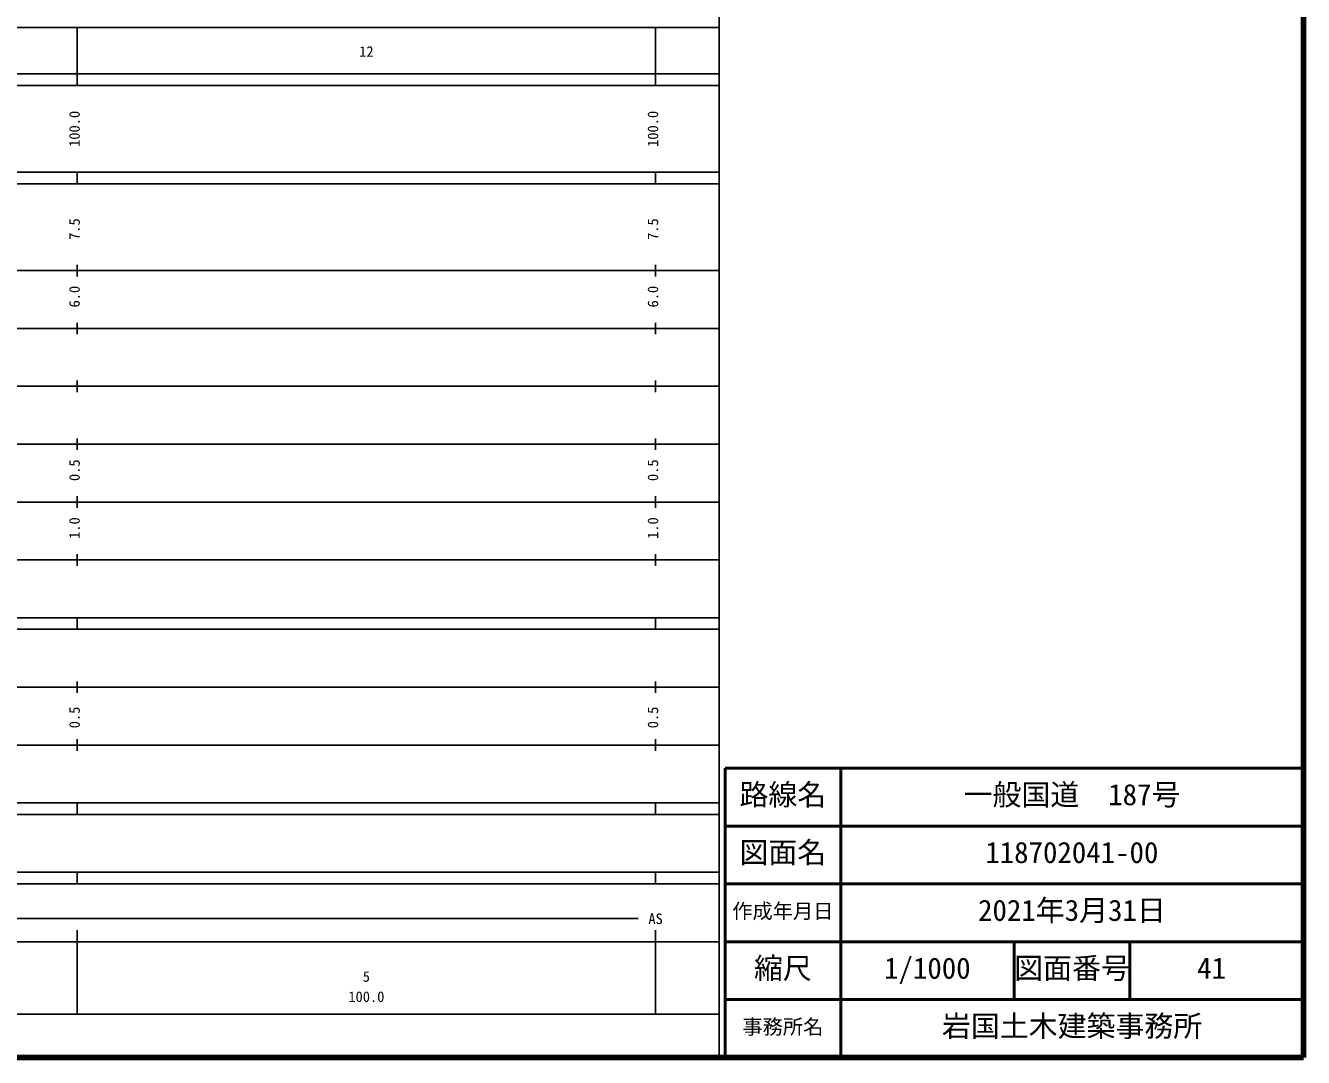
# Model space of a CAD drawing. Units: millimetres on the paper, enlarged 1000 times. Extents: x 40000 to 680000, y 20000 to 380000.
# Drawn here: x 459080 to 680000, y 20000 to 198357 of the extents above; entities that cross this region are included whole.
import ezdxf
from ezdxf.enums import TextEntityAlignment as Align

# ---------------------------------------------------------------- set-up
doc = ezdxf.new("R2010")
doc.units = ezdxf.units.MM
doc.header["$LTSCALE"] = 1000
for name, color, linetype, lineweight in [('M-TTL', 2, 'Continuous', 140), ('M-TTL-BAND', 7, 'Continuous', 25), ('M-TTL-FRAM', 2, 'Continuous', 50), ('M-TTL-LINE', 7, 'Continuous', 50), ('M-TTL-TXT', 7, 'Continuous', 13)]:
    doc.layers.add(name, color=color, linetype=linetype, lineweight=lineweight)
doc.styles.add('ＭＳ ゴシック', font='')
doc.styles.get('ＭＳ ゴシック').set_extended_font_data('MS Gothic')

msp = doc.modelspace()

# ---------------------------------------------------------------- linework, layer by layer
at = {"layer": 'M-TTL'}
for p, q in [((680000, 20000), (680000, 380000)), ((40000, 20000), (680000, 20000))]:
    msp.add_line(p, q, dxfattribs=at)
at = {"layer": 'M-TTL-BAND'}
for p, q in [((579000, 20000), (579000, 370000)), ((68000, 198000), (579000, 198000)), ((468000, 188000), (468000, 198000)), ((568000, 188000), (568000, 198000)), ((40000, 190000), (579000, 190000)), ((40000, 188000), (579000, 188000)), ((40000, 173000), (579000, 173000)), ((468000, 171000), (468000, 173000)), ((568000, 171000), (568000, 173000)), ((40000, 171000), (579000, 171000)), ((468000, 155000), (468000, 157000)), ((568000, 155000), (568000, 157000)), ((40000, 156000), (579000, 156000)), ((46000, 146000), (579000, 146000)), ((468000, 145000), (468000, 147000)), ((568000, 145000), (568000, 147000)), ((468000, 135000), (468000, 137000)), ((568000, 135000), (568000, 137000)), ((52000, 136000), (579000, 136000)), ((46000, 126000), (579000, 126000)), ((468000, 125000), (468000, 127000)), ((568000, 125000), (568000, 127000)), ((52000, 116000), (579000, 116000)), ((468000, 115000), (468000, 117000)), ((568000, 115000), (568000, 117000)), ((468000, 105000), (468000, 107000)), ((568000, 105000), (568000, 107000)), ((46000, 106000), (579000, 106000)), ((40000, 96000), (579000, 96000)), ((468000, 94000), (468000, 96000)), ((568000, 94000), (568000, 96000)), ((40000, 94000), (579000, 94000)), ((49000, 84000), (579000, 84000)), ((468000, 83000), (468000, 85000)), ((568000, 83000), (568000, 85000)), ((40000, 74000), (579000, 74000)), ((468000, 73000), (468000, 75000)), ((568000, 73000), (568000, 75000)), ((40000, 64000), (579000, 64000)), ((40000, 62000), (579000, 62000)), ((468000, 62000), (468000, 64000)), ((568000, 62000), (568000, 64000)), ((40000, 52000), (579000, 52000)), ((468000, 50000), (468000, 52000)), ((568000, 50000), (568000, 52000)), ((40000, 50000), (579000, 50000)), ((71000, 44000), (565000, 44000)), ((468000, 27500), (468000, 42000)), ((568000, 27500), (568000, 42000)), ((40000, 40000), (579000, 40000)), ((68000, 27500), (579000, 27500))]:
    msp.add_line(p, q, dxfattribs=at)
at = {"layer": 'M-TTL-FRAM'}
for p, q in [((680000, 70000), (580000, 70000)), ((580000, 70000), (580000, 20000))]:
    msp.add_line(p, q, dxfattribs=at)
at = {"layer": 'M-TTL-LINE'}
for p, q in [((600000, 70000), (600000, 20000)), ((680000, 60000), (580000, 60000)), ((680000, 50000), (580000, 50000)), ((680000, 40000), (580000, 40000)), ((630000, 40000), (630000, 30000)), ((650000, 40000), (650000, 30000)), ((680000, 30000), (580000, 30000))]:
    msp.add_line(p, q, dxfattribs=at)

# ---------------------------------------------------------------- texts
at = {"layer": 'M-TTL-BAND', "style": 'ＭＳ ゴシック'}
for s, p in [('12', (518000, 192405)), ('AS', (568000, 42500)), ('5', (518000, 32523)), ('100.0', (518000, 29033))]:
    msp.add_text(s, height=1833, dxfattribs=at).set_placement(p, align=Align.BOTTOM_CENTER)
for s, p in [('100.0', (469000, 180500)), ('100.0', (569000, 180500)), ('7.5', (469000, 163174)), ('7.5', (569000, 163174)), ('6.0', (469000, 151500)), ('6.0', (569000, 151500)), ('0.5', (469000, 121500)), ('0.5', (569000, 121500)), ('1.0', (469000, 111500)), ('1.0', (569000, 111500)), ('0.5', (469000, 78764)), ('0.5', (569000, 78764))]:
    msp.add_text(s, height=1833, rotation=90, dxfattribs=at).set_placement(p, align=Align.BOTTOM_CENTER)
at = {"layer": 'M-TTL-TXT', "style": 'ＭＳ ゴシック'}
for s, height, p in [('路線名', 3666, (582500, 62500)), ('路線名', 3666, (582500, 62500)), ('一般国道\u3000187号', 3666, (621250, 62500)), ('図面名', 3666, (582500, 52500)), ('図面名', 3666, (582500, 52500)), ('118702041-00', 3666, (625000, 52500)), ('作成年月日', 2566, (581250, 43250)), ('作成年月日', 2566, (581250, 43250)), ('2021年3月31日', 3666, (623750, 42500)), ('縮尺', 3666, (585000, 32500)), ('縮尺', 3666, (585000, 32500)), ('1/1000', 3666, (607500, 32500)), ('図面番号', 3666, (630000, 32500)), ('図面番号', 3666, (630000, 32500)), ('41', 3666, (661625, 32500)), ('事務所名', 2566, (583000, 23250)), ('事務所名', 2566, (583000, 23250)), ('岩国土木建築事務所', 3666, (617500, 22500))]:
    msp.add_text(s, height=height, dxfattribs=at).set_placement(p, align=Align.BOTTOM_LEFT)

doc.saveas('drawing.dxf')
